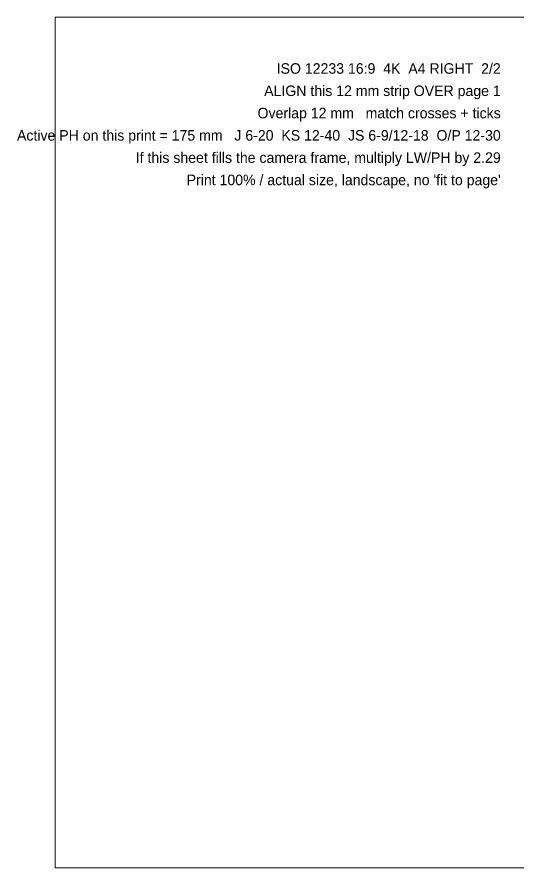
# Model space of a CAD drawing. Header units: millimetres. Extents: x -9 to 297, y 0 to 210.
# Drawn here: x -9.4 to 114.4, y 0 to 210 of the extents above; entities that cross this region are included whole.
import ezdxf
from ezdxf.enums import TextEntityAlignment as Align

# ---------------------------------------------------------------- set-up
doc = ezdxf.new("R2010")
doc.units = ezdxf.units.MM
doc.layers.add('GLUE', color=1, linetype='Continuous')
doc.layers.add('NOTES', color=7, linetype='Continuous')

msp = doc.modelspace()

# ---------------------------------------------------------------- linework, layer by layer
at = {"layer": 'GLUE', "color": 1, "lineweight": 18}
msp.add_lwpolyline([(0, 0), (297, 0), (297, 210), (0, 210), (0, 0)], dxfattribs=at)

# ---------------------------------------------------------------- texts
at = {"layer": 'NOTES', "color": 1}
for s, p in [('ISO 12233 16:9  4K  A4 RIGHT  2/2', (109.94, 196)), ('ALIGN this 12 mm strip OVER page 1', (109.94, 190.5)), ('Overlap 12 mm   match crosses + ticks', (109.94, 185)), ('Active PH on this print = 175 mm   J 6-20  KS 12-40  JS 6-9/12-18  O/P 12-30', (109.94, 179.5)), ('If this sheet fills the camera frame, multiply LW/PH by 2.29', (109.94, 174)), ("Print 100% / actual size, landscape, no 'fit to page'", (109.94, 168.5))]:
    msp.add_text(s, height=2.6, dxfattribs=at).set_placement(p, align=Align.RIGHT)

doc.saveas('drawing.dxf')
